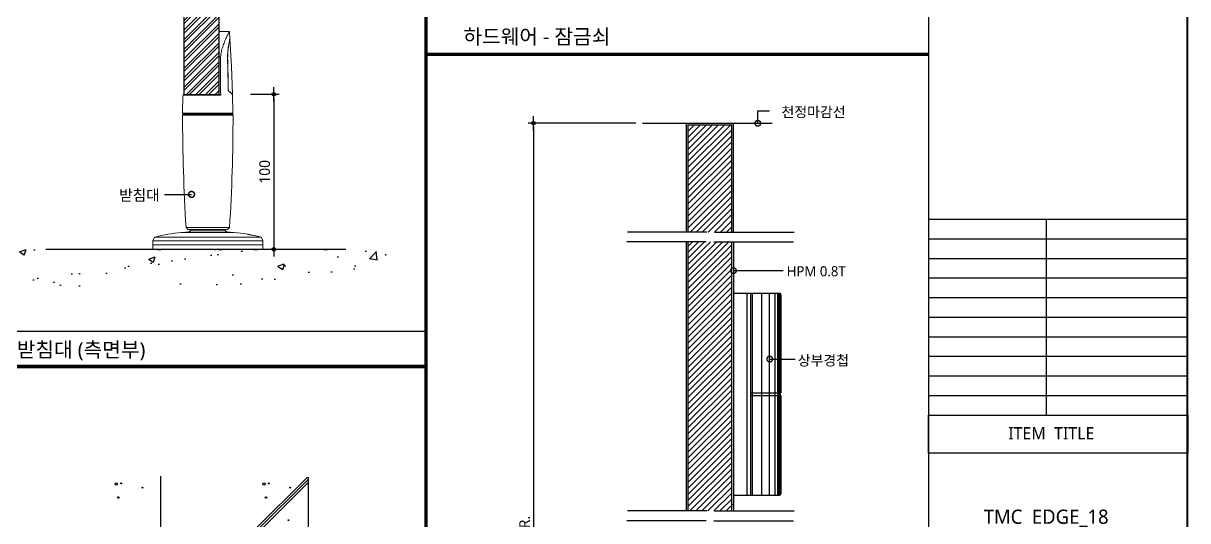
# Model space of a CAD drawing. Extents: x -256 to 8104, y -176 to 5714.
# Drawn here: x 4694 to 7984, y 2333 to 3740 of the extents above; entities that cross this region are included whole.
import ezdxf
from ezdxf.enums import TextEntityAlignment as Align

# ---------------------------------------------------------------- set-up
doc = ezdxf.new("R2010")
doc.units = 0
doc.header["$LTSCALE"] = 30
doc.linetypes.add('CEN', pattern=[62, 60, -1, 0, -1])
doc.layers.get('0').update_dxf_attribs({"linetype": 'CONTINUOUS'})
doc.layers.get('DEFPOINTS').update_dxf_attribs({"linetype": 'CONTINUOUS'})
for name, color, linetype in [('C', 2, 'CONTINUOUS'), ('curior-0Line', 252, 'CONTINUOUS'), ('DIM', 7, 'CONTINUOUS'), ('FIN', 5, 'CONTINUOUS'), ('HAT', 8, 'CONTINUOUS'), ('TIT', 3, 'CONTINUOUS'), ('문자', 3, 'CONTINUOUS'), ('부자재', 4, 'CONTINUOUS'), ('중심선', 1, 'CEN'), ('치수', 1, 'CONTINUOUS'), ('판넬', 2, 'CONTINUOUS'), ('해치', 8, 'CONTINUOUS')]:
    doc.layers.add(name, color=color, linetype=linetype)
doc.styles.add('돋움', font='malgun.ttf')
doc.dimstyles.new('10', dxfattribs={"dimscale": 10, "dimtxt": 3, "dimasz": 1, "dimexe": 1.5, "dimexo": 2, "dimgap": 1, "dimtad": 1, "dimdec": 0, "dimlunit": 6, "dimtxsty": '돋움', "dimblk": 'DIMDOT', "dimcen": -1, "dimdle": 1.5, "dimclrt": 3, "dimazin": 3, "dimtfac": 1, "dimtdec": 0, "dimtix": 1, "dimtmove": 2, "dimatfit": 3, "dimldrblk": 'DIMDOT', "dimarcsym": 0})
pattern_1 = [(45, (167208.742, 5400.545), (-8.55643, 8.55643), [])]

# ---------------------------------------------------------------- blocks, each defined once
blk = doc.blocks.new('DIMDOT')
at = {"linetype": 'Continuous'}
blk.add_line((-2, 0), (2, 0), dxfattribs=at)
for radius in [0.5, 0.25]:
    blk.add_circle((0, 0), radius, dxfattribs=at)
blk = doc.blocks.new('*D493')
at = {"layer": 'DEFPOINTS', "color": 0}
for p in [(181171, 8893.6), (180862.2, 6590.3), (181171, 6590.3)]:
    blk.add_point(p, dxfattribs=at)
at = {"layer": 'DIM', "color": 0, "lineweight": -2, "ltscale": 10}
for p, q in [((181151, 8893.6), (180847.2, 8893.6)), ((180862.2, 8883.6), (180862.2, 6600.3)), ((181151, 6590.3), (180847.2, 6590.3))]:
    blk.add_line(p, q, dxfattribs=at)
at = {"layer": 'DIM', "color": 0, "lineweight": -2, "xscale": 10, "yscale": 10, "zscale": 10}
for p, rotation in [((180862.2, 8893.6), 90), ((180862.2, 6590.3), 270)]:
    blk.add_blockref('DIMDOT', p, dxfattribs=dict(at, rotation=rotation))
at = {"layer": 'DIM', "color": 3, "insert": (180837, 7742), "char_height": 30, "attachment_point": 5, "rotation": 90, "style": '돋움'}
blk.add_mtext('VAR.', dxfattribs=at)
blk = doc.blocks.new('A$C13EB2441')
for p, q in [((0.837, 7.375), (0.837, 14.115)), ((0.837, 6.74), (0.837, 0))]:
    blk.add_line(p, q)
blk = doc.blocks.new('_DOTSMALL')
at = {"color": 0, "linetype": 'ByBlock', "const_width": 0.5}
blk.add_lwpolyline([(-0.0625, 0, 1), (0.0625, 0, 1)], format="xyb", close=True, dxfattribs=at)
blk = doc.blocks.new('A$C63EC304E')
at = {"layer": '치수', "color": 1, "xscale": 2.5, "yscale": 2.5, "zscale": 2.5, "rotation": 234.3098741996962}
blk.add_blockref('_DOTSMALL', (0.31, 0.31), dxfattribs=at)
blk = doc.blocks.new('A$C2BC9653E')
at = {"layer": '치수', "xscale": 0.3333333333333333, "yscale": 0.3333333333333333, "zscale": 0.3333333333333333}
blk.add_blockref('A$C63EC304E', (0, 0), dxfattribs=at)
blk = doc.blocks.new('A$C7FC71301')
at = {"layer": '치수', "rotation": 180}
blk.add_blockref('A$C2BC9653E', (0.208, 0.208), dxfattribs=at)
blk = doc.blocks.new('A$C4A20372B')
at = {"layer": '치수'}
blk.add_blockref('A$C7FC71301', (0, 0), dxfattribs=at)
blk = doc.blocks.new('A$C566469F5')
at = {"layer": '치수'}
blk.add_blockref('A$C4A20372B', (0, 0), dxfattribs=at)
blk = doc.blocks.new('A$C7E317CD4')
at = {"layer": '해치', "xscale": 2, "yscale": 2, "zscale": 2}
blk.add_blockref('A$C566469F5', (0, 0), dxfattribs=at)
blk = doc.blocks.new('A$C601D7F27')
at = {"layer": '치수'}
blk.add_blockref('A$C7E317CD4', (0, 0), dxfattribs=at)
blk = doc.blocks.new('A$C38802C08')
at = {"layer": '치수'}
blk.add_blockref('A$C601D7F27', (0, 0), dxfattribs=at)
blk = doc.blocks.new('*D495')
at = {"layer": 'DEFPOINTS', "color": 0}
for p in [(180042.1, 8975.3), (179985.3, 8537.1), (180128.2, 8537.1)]:
    blk.add_point(p, dxfattribs=at)
at = {"layer": 'DIM', "color": 0, "lineweight": -2, "ltscale": 10}
for p, q in [((180062.1, 8975.3), (180143.2, 8975.3)), ((180128.2, 8965.3), (180128.2, 8547.1)), ((180005.3, 8537.1), (180143.2, 8537.1))]:
    blk.add_line(p, q, dxfattribs=at)
at = {"layer": 'DIM', "color": 0, "lineweight": -2, "xscale": 10, "yscale": 10, "zscale": 10}
for p, rotation in [((180128.2, 8975.3), 90), ((180128.2, 8537.1), 270)]:
    blk.add_blockref('DIMDOT', p, dxfattribs=dict(at, rotation=rotation))
at = {"layer": 'DIM', "color": 3, "insert": (180102.6, 8756.2), "char_height": 30, "attachment_point": 5, "rotation": 90, "style": '돋움'}
blk.add_mtext('100', dxfattribs=at)
blk = doc.blocks.new('EDGE_18', base_point=(174726.3, 5436.3))
at = {"layer": 'HAT'}
h = blk.add_hatch(dxfattribs=at)
h.set_pattern_fill('ANSI32', color=256, scale=2, style=0)
h.set_pattern_definition([(45, (166427.668, 5160.371), (-13.470384, 13.470384), []), (45, (166436.649, 5160.371), (-13.470384, 13.470384), [])])
h.paths.add_polyline_path([(179874.1, 8975.2), (179973.6, 8975.2), (179973.6, 9289.6), (179874.1, 9289.6)])
at = {"layer": 'HAT', "transparency": 33554687}
h = blk.add_hatch(dxfattribs=at)
h.set_pattern_fill('ANSI31', color=256, scale=3.811219)
h.set_pattern_definition(pattern_1)
h.paths.add_polyline_path([(181352.2, 8585.9), (181373.4, 8585.9), (181422.3, 8585.9), (181422.3, 8888.9), (181298.4, 8888.9), (181298.4, 8585.9)])
at = {"layer": 'HAT'}
h = blk.add_hatch(dxfattribs=at)
h.set_pattern_fill('ANSI31', color=256, scale=3.811219, style=0)
h.set_pattern_definition(pattern_1)
edge = h.paths.add_edge_path()
edge.add_line((181422.3, 8511.8), (181365.7, 8511.8))
edge.add_arc((181363.7, 8511.8), 1.99, -54.3099, 0, ccw=False)
edge.add_arc((181363.7, 8511.8), 1.99, 125.6901, 305.6901, ccw=False)
edge.add_arc((181363.7, 8511.8), 1.99, 0, 125.6901, ccw=False)
edge.add_line((181365.7, 8511.8), (181422.3, 8511.8))
edge.add_line((181422.3, 8511.8), (181422.3, 8558.3))
edge.add_line((181422.3, 8558.3), (181412.5, 8558.3))
edge.add_spline(control_points=[(181409.8, 8550.8), (181410.7, 8553.3), (181411.6, 8555.8), (181412.5, 8558.3)], knot_values=[0, 0, 0, 0, 0.152076, 0.152076, 0.152076, 0.152076], degree=3, periodic=0)
edge.add_line((181412.5, 8558.3), (181360.4, 8558.3))
edge.add_line((181360.4, 8558.3), (181360.4, 7797.4))
edge.add_line((181360.4, 7797.4), (181414.4, 7797.4))
edge.add_spline(control_points=[(181414.4, 7797.4), (181417.5, 7805.7), (181420.3, 7813.2), (181422.3, 7816.8)], knot_values=[0.152076, 0.152076, 0.152076, 0.152076, 0.673721, 0.673721, 0.673721, 0.673721], degree=3, periodic=0)
edge.add_spline(control_points=[(181424.6, 7797.4), (181425.1, 7807), (181426.1, 7821.5), (181423.4, 7818.7), (181422.3, 7816.8)], knot_values=[0.673721, 0.673721, 0.673721, 0.673721, 1.332503, 1.60798, 1.60798, 1.60798, 1.60798], degree=3, periodic=0)
edge.add_line((181422.3, 7816.8), (181422.3, 8511.8))
h.paths.add_polyline_path([(181360.4, 8558.3), (181298.4, 8558.3), (181298.4, 7797.4), (181360.4, 7797.4)])
at = {"layer": '해치'}
h = blk.add_hatch(dxfattribs=at)
h.set_pattern_fill('AR-CONC', color=256, style=0)
h.set_pattern_definition([(50, (177965.83, 7000.36), (182.185, -15.939), [19.05, -209.55]), (355, (177965.83, 7000.36), (-35.243, 191.057), [15.24, -167.64]), (100.451, (177981.02, 6999.03), (146.943, 175.117), [16.19, -178.09]), (46.184, (177965.83, 7051.16), (271.079, -42.042), [28.575, -314.325]), (96.636, (177988.42, 7047.66), (237.404, 247.426), [24.285, -267.135]), (351.184, (177965.83, 7051.16), (237.405, 247.425), [22.86, -251.46]), (21, (177991.23, 7038.46), (151.615, -102.2655), [19.05, -209.55]), (326, (177991.23, 7038.46), (61.802, 184.188), [15.24, -167.64]), (71.4514, (178003.87, 7029.94), (213.416, 81.923), [16.19, -178.09]), (37.5, (177965.835, 7000.36), (3.0886, 84.555), [0, -165.608, 0, -170.18, 0, -168.275]), (7.5, (177965.835, 7000.36), (66.8197, 100.1806), [0, -97.028, 0, -161.798, 0, -64.135]), (327.5, (177909.19, 7000.36), (135.5906, -5.7287), [0, -63.5, 0, -198.12, 0, -262.89]), (317.5, (177883.79, 7000.36), (148.129, 25.4265), [0, -82.55, 0, -131.572, 0, -186.69])])
h.paths.add_polyline_path([(180445.4, 8434.1), (180445.4, 8537.1), (179395.2, 8537.1), (179395.2, 8434.1)])
at = {"color": 2}
for p, q in [((181170.2, 8893.6), (181536.6, 8893.6)), ((179484.6, 8537.1), (180332.2, 8537.1))]:
    blk.add_line(p, q, dxfattribs=at)
at = {"color": 8}
blk.add_line((179173, 8305.6), (180558.3, 8305.6), dxfattribs=at)
blk.add_line((180226.2, 7116.5), (180226.2, 7893.3))
at = {"color": 2}
for points in [[(174725.6, 10974.7), (181977.9, 10974.7), (181977.9, 5436.4), (174725.6, 5436.4)], [(174725.6, 10974.7), (181977.9, 10974.7), (181977.9, 5436.4), (174725.6, 5436.4)], [(174725.6, 10974.7), (182707.5, 10974.7), (182707.5, 5436.4), (174725.6, 5436.4)]]:
    blk.add_lwpolyline(points, close=True, dxfattribs=at)
at = {"color": 8, "const_width": 10}
for points in [[(180558.3, 5436.4), (180558.3, 10974.7)], [(180558.3, 9088.3), (181977.9, 9088.3)], [(174773.7, 8205.6), (180558.3, 8205.6)]]:
    blk.add_lwpolyline(points, dxfattribs=at)
at = {"layer": 'C'}
for p, q in [((181298.4, 8888.9), (181298.4, 8585.9)), ((181298.4, 8888.9), (181422.3, 8888.9)), ((181422.3, 8585.9), (181422.3, 8888.9)), ((181298.4, 8558.3), (181298.4, 7797.4)), ((181422.3, 7797.4), (181422.3, 8558.3))]:
    blk.add_line(p, q, dxfattribs=at)
at = {"layer": 'curior-0Line'}
for p, q in [((181977.9, 10974.7), (181977.9, 5437.2)), ((181978.3, 8622.3), (182710.4, 8622.3)), ((182310.5, 8622.3), (182310.5, 8068.5)), ((181978.3, 8566.9), (182710.4, 8566.9)), ((181978.3, 8511.5), (182710.4, 8511.5)), ((181978.3, 8456.1), (182710.4, 8456.1)), ((181978.3, 8400.8), (182710.4, 8400.8)), ((181978.3, 8345.4), (182710.4, 8345.4)), ((181978.3, 8290), (182710.4, 8290)), ((181978.3, 8234.6), (182710.4, 8234.6)), ((181978.3, 8179.3), (182710.4, 8179.3)), ((181978.3, 8123.9), (182710.4, 8123.9)), ((181978.3, 8068.5), (182710.4, 8068.5))]:
    blk.add_line(p, q, dxfattribs=at)
for points in [[(182710.4, 10974.7), (181977.9, 10974.7), (181977.9, 5436.4), (182710.4, 5436.4)], [(181978.3, 8068.5), (182710.4, 8068.5), (182710.4, 7960.8), (181978.3, 7960.8)]]:
    blk.add_lwpolyline(points, close=True, dxfattribs=at)
at = {"layer": 'FIN', "color": 4, "linetype": 'Continuous', "lineweight": 15}
for p, q in [((180002.9, 9153.3), (179973.6, 9153.3)), ((179973.6, 9153.3), (179973.6, 9081.6)), ((180004, 9132.9), (180002.9, 9153.3)), ((179874.1, 8975.2), (179871.8, 8973)), ((179874.1, 8975.2), (179973.6, 8975.2)), ((180013, 8921.8), (180011.7, 8975.3)), ((179873.1, 8919.2), (180010.6, 8919.2)), ((179880.5, 8599), (179885.9, 8593.6)), ((179997.8, 8593.6), (179885.9, 8593.6)), ((179893.5, 8591.3), (179888.4, 8585.4)), ((179893.5, 8593.6), (179893.5, 8591.3)), ((179893.5, 8591.3), (179990.2, 8591.3)), ((179990.2, 8591.3), (179990.2, 8593.6)), ((179995.3, 8585.4), (179990.2, 8591.3)), ((179997.8, 8593.6), (180003.2, 8599)), ((179791.5, 8571.3), (179786.7, 8560.7)), ((179786.7, 8560.7), (179786.7, 8549.8)), ((179995.3, 8585.4), (179888.4, 8585.4)), ((180097, 8560.7), (180092.2, 8571.3)), ((180097, 8549.8), (180097, 8560.7)), ((179786.7, 8549.8), (179786.7, 8537.1)), ((179786.7, 8537.1), (180097, 8537.1)), ((180097, 8537.1), (180097, 8549.8))]:
    blk.add_line(p, q, dxfattribs=at)
at = {"layer": 'FIN', "linetype": 'Continuous', "lineweight": 15}
for p, q in [((179977.8, 9081.6), (179973.6, 9081.6)), ((179997.5, 9079.7), (179997.9, 9079.7)), ((179998.2, 9054.2), (179998.5, 9054.2)), ((179999.2, 9003.4), (179999.6, 9003.4)), ((179999.4, 8988.6), (179999.8, 8988.6)), ((179999.5, 8988.4), (179999.8, 8988.4)), ((180001.6, 8984.3), (180001.1, 8984.3)), ((179978.2, 8973), (179871.8, 8973)), ((180011.2, 8975.7), (180011.8, 8975.7)), ((179870.6, 8921.8), (180013.1, 8921.8)), ((180013.1, 8916.7), (179870.6, 8916.7)), ((179880.5, 8599), (180003.2, 8599)), ((180097, 8560.7), (179786.7, 8560.7)), ((179791.5, 8571.3), (180092.2, 8571.3)), ((180016.1, 8584.3), (179867.6, 8584.3)), ((179869.5, 8584.5), (180014.2, 8584.5)), ((180097, 8549.8), (179786.7, 8549.8)), ((179786.7, 8549.8), (180097, 8549.8)), ((179799.3, 8536.1), (179799.3, 8537.1)), ((179799.4, 8536.1), (179799.3, 8536.1)), ((179799.4, 8536.1), (179799.4, 8537.1)), ((179810.2, 8536.1), (179799.4, 8536.1)), ((179810.2, 8536.1), (179810.2, 8537.1)), ((179810.2, 8536.1), (179810.2, 8537.1)), ((179810.2, 8536.1), (179810.2, 8536.1)), ((179959.7, 8536.1), (179959.7, 8537.1)), ((179964.7, 8536.1), (179959.7, 8536.1)), ((179964.7, 8536.1), (179964.7, 8537.1)), ((179971.8, 8536.1), (179971.8, 8537.1)), ((179971.9, 8536.1), (179971.9, 8537.1)), ((179972.1, 8536.1), (179972.1, 8537.1)), ((179972.6, 8536.1), (179972.6, 8537.1)), ((179974.8, 8536.1), (179972.6, 8536.1)), ((179974.8, 8536.1), (179974.8, 8537.1)), ((179975.6, 8536.1), (179974.8, 8536.1)), ((179975.6, 8536.1), (179975.6, 8537.1)), ((179976.3, 8536.1), (179975.6, 8536.1)), ((179976.3, 8536.1), (179976.3, 8537.1)), ((179976.6, 8536.1), (179976.3, 8536.1)), ((179976.6, 8536.1), (179976.6, 8537.1)), ((179976.8, 8536.1), (179976.6, 8536.1)), ((179976.9, 8536.1), (179976.9, 8537.1)), ((179978.4, 8536.1), (179978.4, 8537.1)), ((179980.3, 8536.1), (179980.3, 8537.1)), ((179980.3, 8536.1), (179980.3, 8537.1)), ((179981, 8536.1), (179980.4, 8536.1)), ((179981, 8536.1), (179981, 8537.1)), ((179981.4, 8536.1), (179981, 8536.1)), ((179981.4, 8536.1), (179981.4, 8537.1)), ((179982.1, 8536.1), (179981.4, 8536.1)), ((179982.1, 8536.1), (179982.1, 8537.1)), ((180071.5, 8536.1), (180071.5, 8537.1)), ((180073.2, 8536.1), (180073.2, 8537.1)), ((180077.1, 8536.1), (180077.1, 8537.1)), ((180080.9, 8536.1), (180080.9, 8537.1)), ((180082.7, 8536.1), (180082.7, 8537.1))]:
    blk.add_line(p, q, dxfattribs=at)
at = {"layer": 'FIN', "color": 4, "linetype": 'Continuous', "lineweight": 15, "flags": 128}
for points in [[(180011.8, 8975.8), (180008.5, 9054.1), (180004.1, 9132.4)], [(179871.8, 8973), (179871.7, 8971.3), (179870.7, 8921.8)]]:
    blk.add_lwpolyline(points, dxfattribs=at)
at = {"layer": 'FIN', "color": 4, "linetype": 'Continuous', "lineweight": 15}
for centre, radius, start, end in [((179873.2, 8921.8), 2.54, 179.2415, 270), ((179873.1, 8916.7), 2.54, 90, 179.3579), ((184911.7, 8914.2), 5041.1, 179.9718, 183.5859), ((175186, 8907.5), 4827.1, 356.3354, 0.1097), ((180010.5, 8921.8), 2.54, 270, 0.7585), ((180010.6, 8916.7), 2.54, 0.6421, 90), ((179893.5, 8203.6), 381.6, 93.8991, 105.5006), ((179869.6, 8582.9), 1.53, 94.7479, 116.6788), ((179893.5, 8295), 290.5, 91.0115, 94.7479), ((179990.2, 8295), 290.5, 85.2521, 88.9885), ((180014.1, 8582.9), 1.53, 63.3212, 85.2521), ((179990.2, 8203.6), 381.6, 80.5831, 86.1009), ((179990.2, 8203.6), 381.6, 74.4994, 78.127)]:
    blk.add_arc(centre, radius, start, end, dxfattribs=at)
at = {"layer": 'FIN', "linetype": 'Continuous', "lineweight": 15}
for points, knots in [([(179977.8, 9081.6), (179978.1, 9084), (179978.6, 9088.9), (179980.1, 9096), (179981.9, 9103.1), (179984, 9110), (179986.5, 9116.9), (179989.1, 9123.6), (179991.8, 9130), (179994.5, 9136), (179997.1, 9141.5), (179999.2, 9145.9), (180001, 9149.5), (180002.1, 9151.7), (180002.8, 9153.1), (180002.9, 9153.2), (180002.9, 9153.3)], [0, 0, 0, 0, 0.0728557, 0.145726, 0.2204904, 0.2952636, 0.3731809, 0.4510923, 0.5310454, 0.610964, 0.6872809, 0.764789, 0.8294418, 0.895744, 0.9479363, 1, 1, 1, 1]), ([(180004.1, 9132.9), (180004.1, 9132.9), (180004.1, 9133.1), (180004, 9132.1), (180003.6, 9130.3), (180003.1, 9127.6), (180002.4, 9123.6), (180001.5, 9118.5), (180000.6, 9113.1), (179999.5, 9105.9), (179998.5, 9097.6), (179997.8, 9088.1), (179997.6, 9082.5), (179997.5, 9079.7)], [0, 0, 0, 0, 0.009684, 0.084411, 0.139342, 0.19575, 0.292674, 0.392034, 0.480465, 0.568929, 0.750269, 0.874667, 1, 1, 1, 1]), ([(180004.1, 9132.4), (180004.1, 9132.3), (180004.1, 9132.1), (180003.8, 9130.6), (180003.5, 9128.4), (180002.9, 9125.2), (180002.1, 9121), (180001.4, 9116.6), (180000.4, 9110.4), (179999.3, 9102), (179998.2, 9091.2), (179998, 9083.5), (179997.9, 9079.7)], [0, 0, 0, 0, 0.065081, 0.114014, 0.164283, 0.248685, 0.335215, 0.413903, 0.492623, 0.653874, 0.825661, 1, 1, 1, 1]), ([(179978.2, 8973), (179978.2, 8973.8), (179978.2, 8992.2), (179978.1, 9028.4), (179977.9, 9063.9), (179977.8, 9081.6)], [0, 0, 0, 0, 0.020119, 0.51001, 1, 1, 1, 1]), ([(179997.5, 9079.7), (179997.8, 9069.4), (179998.3, 9048.6), (179999, 9018.2), (179999.3, 8998.1), (179999.5, 8988.6)], [0, 0, 0, 0, 0.338608, 0.686805, 1, 1, 1, 1]), ([(179997.9, 9079.7), (179998, 9075.4), (179998.1, 9069.1), (179998.3, 9060.6), (179998.4, 9056.4), (179998.5, 9054.2)], [0, 0, 0, 0, 0.499998, 0.749999, 1, 1, 1, 1]), ([(179998.5, 9054.2), (179998.6, 9050), (179998.8, 9041.5), (179999.2, 9024.6), (179999.4, 9011.8), (179999.6, 9003.4)], [0, 0, 0, 0, 0.250195, 0.500389, 1, 1, 1, 1]), ([(180001.4, 8983.8), (180001.1, 8984.2), (180000.5, 8984.8), (179999.8, 8986.4), (179999.5, 8987.7), (179999.5, 8988.4), (179999.5, 8988.6)], [0, 0, 0, 0, 0.3337457, 0.6692692, 0.9101086, 1, 1, 1, 1]), ([(179999.8, 8988.4), (179999.9, 8987.9), (180000, 8987), (180000.4, 8985.8), (180001, 8984.8), (180001.4, 8984.5), (180001.6, 8984.3)], [0, 0, 0, 0, 0.257997, 0.515126, 0.793816, 1, 1, 1, 1]), ([(180001.4, 8983.8), (180002.7, 8982.8), (180005.3, 8980.7), (180008.5, 8978), (180010.6, 8976.3), (180011.5, 8975.5), (180011.9, 8975.2), (180011.8, 8975.3), (180011.7, 8975.3)], [0, 0, 0, 0, 0.2109513, 0.4254062, 0.683951, 0.8181289, 0.9522979, 1, 1, 1, 1]), ([(180001.6, 8984.3), (180003.1, 8983.1), (180006.1, 8980.6), (180009.3, 8977.8), (180011.4, 8976), (180011.7, 8975.9), (180011.8, 8975.8)], [0, 0, 0, 0, 0.25138, 0.508909, 0.760628, 1, 1, 1, 1]), ([(179972.1, 8536.1), (179972, 8536.1), (179971.9, 8536.1), (179971.9, 8536.1), (179971.9, 8536.1)], [0, 0, 0, 0, 0.557964, 1, 1, 1, 1]), ([(179972.6, 8536.1), (179972.5, 8536.1), (179972.3, 8536.1), (179972.2, 8536.1), (179972.1, 8536.1)], [0, 0, 0, 0, 0.561741, 1, 1, 1, 1]), ([(179978.4, 8536.1), (179978.1, 8536.1), (179977.6, 8536.1), (179977.1, 8536.1), (179976.9, 8536.1)], [0, 0, 0, 0, 0.560188, 1, 1, 1, 1]), ([(179980.3, 8536.1), (179979.9, 8536.1), (179979.3, 8536.1), (179978.7, 8536.1), (179978.4, 8536.1)], [0, 0, 0, 0, 0.559958, 1, 1, 1, 1]), ([(180073.2, 8536.1), (180072.6, 8536.1), (180071.6, 8536.1), (180071.5, 8536.1), (180071.5, 8536.1)], [0, 0, 0, 0, 0.558554, 1, 1, 1, 1]), ([(180074.7, 8536.1), (180074.1, 8536.1), (180073.2, 8536.1), (180072.5, 8536.1), (180072.3, 8536.1)], [0, 0, 0, 0, 0.558511, 1, 1, 1, 1]), ([(180077.1, 8536.1), (180076.3, 8536.1), (180074.9, 8536.1), (180073.7, 8536.1), (180073.2, 8536.1)], [0, 0, 0, 0, 0.559859, 1, 1, 1, 1]), ([(180080.9, 8536.1), (180080.3, 8536.1), (180079.1, 8536.1), (180077.7, 8536.1), (180077.1, 8536.1)], [0, 0, 0, 0, 0.558977, 1, 1, 1, 1]), ([(180082.7, 8536.1), (180082.6, 8536.1), (180082.4, 8536.1), (180081.4, 8536.1), (180080.9, 8536.1)], [0, 0, 0, 0, 0.559094, 1, 1, 1, 1])]:
    blk.add_open_spline(points, degree=3, knots=knots, dxfattribs=at)
at = {"layer": 'FIN', "color": 4, "linetype": 'Continuous', "lineweight": 15}
for points, knots in [([(179973.6, 9081.6), (179973.6, 9075.4), (179973.6, 9063.3), (179973.6, 9045.5), (179973.6, 9027.9), (179973.6, 9010.3), (179973.6, 8992.5), (179973.6, 8980.9), (179973.6, 8975.2)], [0, 0, 0, 0, 0.175429, 0.342116, 0.500062, 0.672632, 0.839276, 1, 1, 1, 1]), ([(180052.6, 8580), (180052.6, 8580), (180052.6, 8580.1), (180052.7, 8580), (180053, 8580), (180053, 8580)], [0, 0, 0, 0, 0.110152, 0.664814, 1, 1, 1, 1]), ([(180053, 8580), (180053.2, 8579.9), (180053.6, 8579.9), (180054.4, 8579.7), (180055.3, 8579.6), (180056, 8579.5), (180056.4, 8579.4), (180056.5, 8579.4)], [0, 0, 0, 0, 0.2159727, 0.4318558, 0.6498983, 0.8698049, 1, 1, 1, 1]), ([(180059.5, 8578.7), (180059, 8578.8), (180057.9, 8579), (180056.9, 8579.2), (180056.5, 8579.3)], [0, 0, 0, 0, 0.585266, 1, 1, 1, 1]), ([(180056.5, 8579.3), (180056.5, 8579.2), (180056.5, 8579.2), (180056.5, 8579), (180056.5, 8579)], [0, 0, 0, 0, 0.495973, 1, 1, 1, 1]), ([(180056.5, 8579), (180056.9, 8578.9), (180057.9, 8578.7), (180058.9, 8578.5), (180059.5, 8578.4)], [0, 0, 0, 0, 0.405872, 1, 1, 1, 1]), ([(180071.8, 8576.1), (180069.6, 8576.6), (180065.6, 8577.5), (180061.5, 8578.3), (180059.5, 8578.6)], [0, 0, 0, 0, 0.528575, 1, 1, 1, 1]), ([(180059.5, 8578.4), (180059.5, 8578.4), (180059.5, 8578.5), (180059.5, 8578.5), (180059.5, 8578.5)], [0, 0, 0, 0, 0.517301, 1, 1, 1, 1]), ([(180059.5, 8578.5), (180061.5, 8578.2), (180065.5, 8577.4), (180069.6, 8576.5), (180071.8, 8576.1)], [0, 0, 0, 0, 0.470682, 1, 1, 1, 1]), ([(180071.8, 8576.1), (180071.8, 8576.1), (180071.8, 8576.1), (180071.8, 8576.1), (180071.8, 8576.1)], [0, 0, 0, 0, 0.529757, 1, 1, 1, 1])]:
    blk.add_open_spline(points, degree=3, knots=knots, dxfattribs=at)
at = {"layer": 'FIN', "linetype": 'Continuous', "lineweight": 15}
for points in [[(179999.6, 9003.4), (179999.8, 8988.6)], [(179999.8, 8988.6), (179999.8, 8988.4)], [(179973.6, 8975.2), (179978.2, 8973)], [(179972.5, 8536.1), (179972.3, 8536.1)]]:
    blk.add_open_spline(points, degree=1, dxfattribs=at)
at = {"layer": 'FIN', "color": 4, "linetype": 'Continuous', "lineweight": 15}
for points in [[(180053.1, 8580), (180052.7, 8580)], [(180056.5, 8579.3), (180059.7, 8578.7)], [(180059.5, 8578.8), (180059.8, 8578.8)]]:
    blk.add_open_spline(points, degree=1, dxfattribs=at)
at = {"layer": '부자재'}
for p, q in [((181427.1, 8409.7), (181427.1, 7845.6)), ((181430.9, 8413.5), (181556.7, 8413.5)), ((181465.2, 8413.5), (181465.2, 7841.8)), ((181474.8, 8413.5), (181474.8, 7841.8)), ((181560.5, 8409.7), (181560.5, 8131.4)), ((181474.8, 8131.4), (181560.5, 8131.4)), ((181559.3, 8131.4), (181559.3, 8123.8)), ((181474.8, 8123.8), (181560.5, 8123.8)), ((181560.5, 8123.8), (181560.5, 7845.6)), ((181430.9, 7841.8), (181556.7, 7841.8))]:
    blk.add_line(p, q, dxfattribs=at)
for centre, start, end in [((181430.9, 8409.7), 90, 180), ((181556.7, 8409.7), 0, 90), ((181430.9, 7845.6), 180, 270), ((181556.7, 7845.6), 270, 0)]:
    blk.add_arc(centre, 3.81, start, end, dxfattribs=at)
at = {"layer": '중심선'}
blk.add_line((179808.5, 7895.6), (179808.5, 6163.7), dxfattribs=at)
at = {"layer": '치수'}
for p, q in [((181495.8, 8893.7), (181495.8, 8929.1)), ((181495.8, 8929.1), (181529.2, 8929.1)), ((179819.8, 8692.4), (179895.9, 8692.4)), ((181426.1, 8476.9), (181567.2, 8476.9)), ((181528.6, 8226.8), (181601.5, 8226.8))]:
    blk.add_line(p, q, dxfattribs=at)
at = {"layer": '판넬', "color": 1}
for p, q in [((181293.7, 8893.6), (181293.7, 8585.9)), ((181427.1, 8585.9), (181427.1, 8893.6)), ((181293.7, 8558.3), (181293.7, 7797.4)), ((181427.1, 8558.3), (181427.1, 7797.4)), ((181293.7, 8527.5), (181293.7, 7841.5)), ((181427.1, 8527.5), (181427.1, 7841.5))]:
    blk.add_line(p, q, dxfattribs=at)
blk.add_lwpolyline([(179874.1, 8975.2), (179973.6, 8975.2), (179973.6, 9289.6), (179874.1, 9289.6)], close=True, dxfattribs=at)
at = {"layer": '해치', "color": 3}
blk.add_line((181293.7, 8893.6), (181427.1, 8893.6), dxfattribs=at)
at = {"layer": '해치'}
for p, q in [((181480.6, 7841.8), (181480.6, 8413.5)), ((181507.2, 7841.8), (181507.2, 8413.5)), ((181528.9, 7841.8), (181528.9, 8413.5)), ((181544.8, 7841.8), (181544.8, 8413.5)), ((181552, 7841.8), (181552, 8413.5)), ((181555.6, 7841.8), (181555.6, 8413.5)), ((181558.1, 7841.8), (181558.1, 8413.5)), ((181559.5, 7841.8), (181559.5, 8413.5)), ((181560, 8131.4), (181560, 8413.5)), ((181560.3, 8131.4), (181560.3, 8413.5)), ((181560, 7841.8), (181560, 8123.8)), ((181560.3, 7841.8), (181560.3, 8123.8)), ((180070, 7740.1), (180223.1, 7893.3)), ((180087.6, 7740.1), (180226.2, 7878.8))]:
    blk.add_line(p, q, dxfattribs=at)
at = {"layer": '해치', "color": 2}
blk.add_line((180078.8, 7740.1), (180226.2, 7887.6), dxfattribs=at)
at = {"layer": '해치'}
for centre, radius in [((179683.3, 7873.7), 3.36), ((179697.2, 7875.3), 1.12), ((179757.2, 7863.3), 1.12), ((180100.4, 7873.7), 3.36), ((180114.3, 7875.3), 1.12), ((180174.3, 7863.3), 1.12), ((179688.9, 7835.4), 2.24), ((180106, 7835.4), 2.24), ((180169.8, 7771.6), 1.12)]:
    blk.add_circle(centre, radius, dxfattribs=at)
at = {"xscale": 33.34816454184198, "yscale": 33.34816454184198, "zscale": 33.34816454184198, "rotation": 270}
for p in [(181125.5, 8586.2), (181127.4, 8613.8), (181127.4, 7825.3), (181125.5, 7797.7)]:
    blk.add_blockref('A$C13EB2441', p, dxfattribs=at)
at = {"layer": '해치', "xscale": -19.0560940239097, "yscale": 19.0560940239097, "zscale": 19.0560940239097, "rotation": 180}
for p in [(181491.8, 8897.5), (181423.1, 8480.9), (181525.5, 8230.7)]:
    blk.add_blockref('A$C38802C08', p, dxfattribs=at)
at = {"layer": '해치', "xscale": 20, "yscale": 20, "zscale": 20}
blk.add_blockref('A$C38802C08', (179891.7, 8688.2), dxfattribs=at)
at = {"layer": 'curior-0Line', "color": 8, "insert": (182203.3, 8034.3), "char_height": 34.554, "width": 397.448, "attachment_point": 1}
blk.add_mtext('{\\fMalgun Gothic|b0|i0|c129|p50;\\C0;ITEM  TITLE}', dxfattribs=at)
at = {"layer": 'curior-0Line', "color": 3, "insert": (182134, 7801.1), "char_height": 40, "width": 510.128, "attachment_point": 1}
blk.add_mtext('{\\f맑은 고딕;TMC  EDGE_18}', dxfattribs=at)
at = {"layer": 'TIT', "style": '돋움'}
for s, p in [('하드웨어 - 잠금쇠', (181079, 9117.8)), ('받침대 (측면부)', (179765.4, 8232.4))]:
    blk.add_text(s, height=42, dxfattribs=at).set_placement(p, align=Align.RIGHT)
at = {"layer": '문자', "style": '돋움'}
for s, height, p in [('천정마감선', 28.9, (181653.2, 8925.8)), ('받침대', 30.34, (179748.7, 8690.5)), ('상부경첩', 28.9, (181681.1, 8223.4))]:
    blk.add_text(s, height=height, dxfattribs=at).set_placement(p, align=Align.MIDDLE)
blk.add_text('HPM 0.8T', height=28.58, dxfattribs=at).set_placement((181577.4, 8460.8))
at = {"layer": 'DIM', "ltscale": 10}
dim = blk.add_linear_dim(base=(180128.2, 8537.1), p1=(180042.1, 8975.3), p2=(179985.3, 8537.1), angle=90, text='100', dimstyle='10', dxfattribs=at)
dim.commit()
dim.dimension.update_dxf_attribs({"geometry": '*D495', "text_midpoint": (180102.6, 8756.2)})
dim = blk.add_linear_dim(base=(180862.2, 6590.3), p1=(181171, 8893.6), p2=(181171, 6590.3), angle=90, text='VAR.', dimstyle='10', override={"dimtxsty": '돋움'}, dxfattribs=at)
dim.commit()
dim.dimension.update_dxf_attribs({"geometry": '*D493', "text_midpoint": (180837, 7742)})

msp = doc.modelspace()

# ---------------------------------------------------------------- block references
msp.add_blockref('EDGE_18', (0, 0))

doc.saveas('drawing.dxf')
